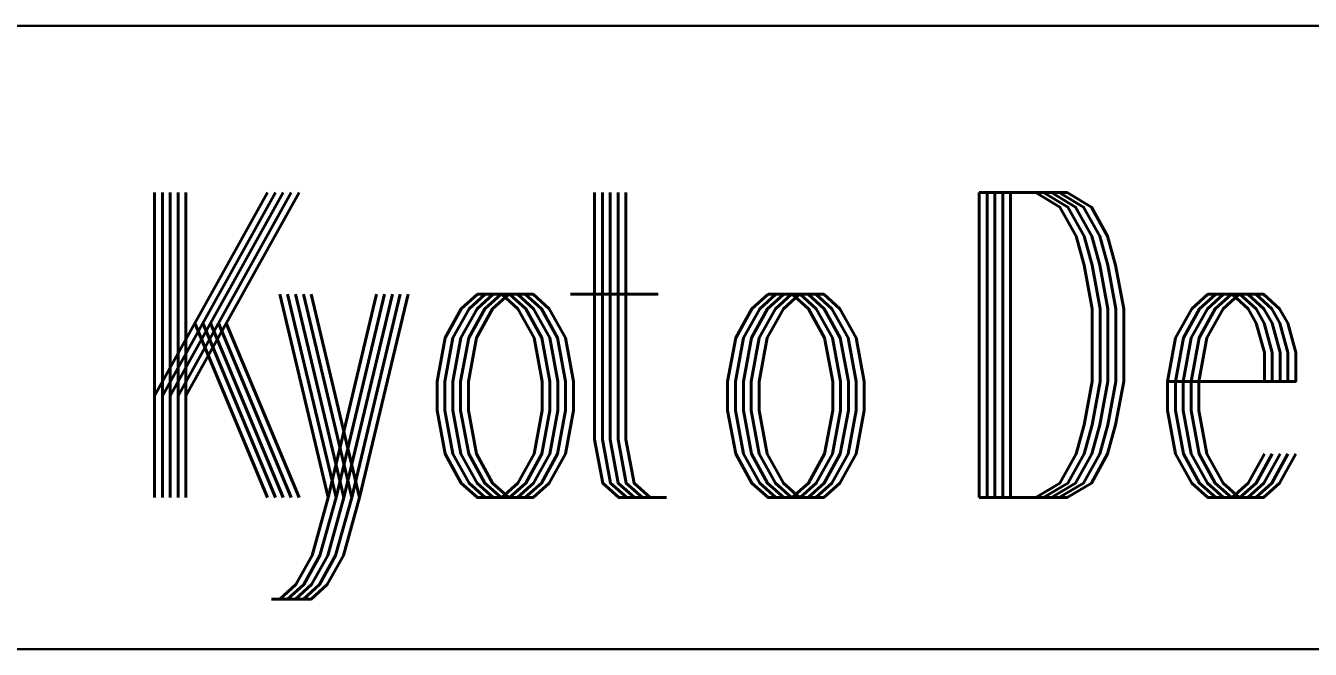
# Model space of a CAD drawing. Header units: millimetres. Extents: x -54 to 1098, y 71 to 805.
# Drawn here: x 179.41 to 194.86, y 187.46 to 194.96 of the extents above; entities that cross this region are included whole.
import ezdxf

# ---------------------------------------------------------------- set-up
doc = ezdxf.new("R2010")
doc.units = ezdxf.units.MM
doc.layers.get('0').update_dxf_attribs({"color": 5, "lineweight": 30})
doc.styles.get("Standard").update_dxf_attribs({"font": 'simplex.shx', "width": 0.8, "bigfont": 'extfont.shx'})

msp = doc.modelspace()

# ---------------------------------------------------------------- linework, layer by layer
for p, q in [((224.483, 194.961), (80.483, 194.961)), ((81.483, 187.461), (223.483, 187.461))]:
    msp.add_line(p, q)

# ---------------------------------------------------------------- texts
at = {"width": 0.618}
for s, p in [('K', (180.575, 189.286)), ('K', (180.669, 189.286)), ('K', (180.763, 189.286)), ('K', (180.858, 189.286)), ('K', (180.952, 189.286)), ('t', (185.769, 189.286)), ('t', (185.863, 189.286)), ('t', (185.957, 189.286)), ('t', (186.052, 189.286)), ('t', (186.146, 189.286)), ('D', (190.49, 189.286)), ('D', (190.585, 189.286)), ('D', (190.679, 189.286)), ('D', (190.774, 189.286)), ('D', (190.868, 189.286)), ('y', (182.274, 189.286)), ('y', (182.369, 189.286)), ('y', (182.463, 189.286)), ('y', (182.558, 189.286)), ('y', (182.652, 189.286)), ('o', (184.069, 189.286)), ('o', (184.163, 189.286)), ('o', (184.258, 189.286)), ('o', (184.352, 189.286)), ('o', (184.446, 189.286)), ('o', (187.563, 189.286)), ('o', (187.657, 189.286)), ('o', (187.752, 189.286)), ('o', (187.846, 189.286)), ('o', (187.941, 189.286)), ('e', (192.851, 189.286)), ('e', (192.946, 189.286)), ('e', (193.04, 189.286)), ('e', (193.135, 189.286)), ('e', (193.229, 189.286))]:
    msp.add_text(s, height=3.667, dxfattribs=at).set_placement(p)

doc.saveas('drawing.dxf')
